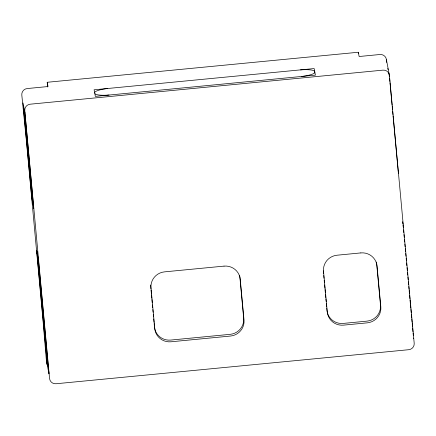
<?xml version="1.0" encoding="UTF-8"?>
<svg xmlns="http://www.w3.org/2000/svg" width="436" height="436" viewBox="0 0 436 436"><rect width="100%" height="100%" fill="white"/><g stroke="black" fill="none" stroke-linecap="round" stroke-linejoin="round"><path stroke-width="0.65" d="M107.79 88.486L314.176 68.556L314.661 71.324A51.143 10.41 -5.3 0 1 314.857 72.371L315.43 75.128L95.337 96.378L94.857 93.604A51.143 10.41 -5.3 0 1 94.661 92.563L94.083 89.8L107.79 88.486A14.944 3.041 -5.3 0 0 94.661 92.563M47.649 86.987L47.213 82.279L358.321 52.249L359.133 56.511L379.952 54.505A5.979 5.853 -10.8 0 1 386.438 59.759L389.424 75.395L414.2 343.301A5.979 5.853 -10.8 0 1 408.788 349.699L56.048 383.751A5.979 5.853 -10.8 0 1 49.562 378.497L24.781 110.591A5.979 5.853 -10.8 0 1 30.193 104.193L382.933 70.141A5.979 5.853 -10.8 0 1 389.424 75.395M36.831 250.978L36.989 253.294M48.848 373.271L48.696 370.96M387.795 68.359L388.04 69.651M388.656 72.883L388.901 74.175M389.152 75.472L389.397 76.763M402.597 221.679L402.962 223.586M413.492 338.074L413.606 338.674M47.213 82.279L48.031 86.541L27.212 88.552A5.979 5.853 -10.8 0 0 21.8 94.955L25.969 136.473A27.926 0.54 84.5 0 1 26.329 140.049L43.137 321.812A27.926 0.54 84.5 0 1 43.387 324.825L46.576 362.856A5.979 5.853 -10.8 0 0 47.034 364.627M402.848 222.987L402.897 223.314M38.205 258.183L38.591 261.698M47.475 366.066L47.093 362.55M403.142 225.57L403.229 226.502M389.582 78.088L389.893 81.467M390.018 82.818L392.084 105.131M392.209 106.482L392.52 109.861M392.645 111.213L392.961 114.592M393.087 115.943L398.4 173.414M403.066 224.753L403.355 227.848M403.54 229.876L403.791 232.573M403.976 234.595L404.227 237.293M404.417 239.315L404.663 242.013M404.853 244.035L405.099 246.732M405.289 248.76L405.54 251.458M405.725 253.48L405.976 256.177M406.161 258.199L406.412 260.897M406.597 262.919L406.848 265.617M407.033 267.644L407.284 270.342M407.469 272.364L407.72 275.062M407.905 277.083L408.156 279.781M408.347 281.803L408.592 284.501M408.783 286.528L409.028 289.226M409.153 290.572L409.469 293.946M409.589 295.292L409.905 298.665M410.031 300.017L410.341 303.385M410.467 304.737L410.777 308.11M410.903 309.456L411.213 312.83M411.339 314.176L411.649 317.55M411.775 318.901L412.085 322.269M412.211 323.621L412.521 326.995M412.647 328.341L412.963 331.714M413.083 333.06L413.333 335.758M386.438 59.759L386.683 62.386M358.321 52.249L358.441 53.595M323.31 270.838L323.556 273.514M323.741 275.519L323.992 278.195M324.177 280.201L324.422 282.877M324.607 284.882L324.918 288.223M325.038 289.564L325.349 292.905M325.474 294.245L325.785 297.586M325.905 298.927L326.155 301.598M326.341 303.603L326.646 306.949M326.771 308.285L326.956 310.29A14.944 14.628 -10.8 0 0 343.176 323.425L366.97 321.13A14.944 14.628 -10.8 0 0 380.492 305.124L376.72 264.336A14.944 14.628 -10.8 0 0 376.328 262.074M150.927 288.828L150.682 286.152A14.944 14.628 -10.8 0 1 150.622 285.008M151.052 290.163L151.363 293.51M151.483 294.845L151.793 298.191M151.919 299.527L152.224 302.873M152.415 304.878L152.66 307.549M152.845 309.56L153.09 312.231M153.276 314.236L153.526 316.912M153.712 318.918L154.022 322.264M154.142 323.599L154.393 326.275M154.518 327.512A14.944 14.628 -10.8 0 0 170.672 340.075L230.154 334.336A14.944 14.628 -10.8 0 0 243.68 318.329L239.909 277.541A14.944 14.628 -10.8 0 0 239.511 275.28M314.857 72.371A14.944 3.041 -5.3 0 1 301.723 76.442M109.044 95.043A14.944 3.041 -5.3 0 1 94.857 93.604M300.475 69.891A14.944 3.041 -5.3 0 1 314.661 71.324M224.017 266.118L164.53 271.862A14.944 14.628 -10.8 0 0 151.009 287.864L154.78 328.657A14.944 14.628 -10.8 0 0 170.999 341.786L230.481 336.047A14.944 14.628 -10.8 0 0 244.007 320.04L240.236 279.253A14.944 14.628 -10.8 0 0 224.017 266.118M360.828 252.913L337.033 255.213A14.944 14.628 -10.8 0 0 323.512 271.214L327.283 312.002A14.944 14.628 -10.8 0 0 343.503 325.136L367.297 322.842A14.944 14.628 -10.8 0 0 380.819 306.835L377.047 266.047A14.944 14.628 -10.8 0 0 360.828 252.913M24.879 112.608L23.032 102.912L31.91 198.914L33.763 208.61L24.879 112.608M38.319 258.782L36.717 250.378L47.361 365.466L48.963 373.87L38.319 258.782"/></g></svg>
